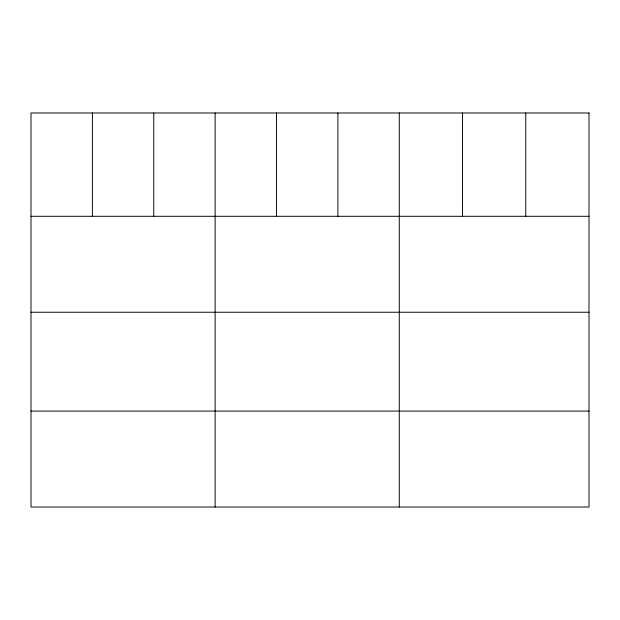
<?xml version="1.0" encoding="UTF-8"?>
<svg xmlns="http://www.w3.org/2000/svg" width="620" height="620" viewBox="0 0 620 620"><rect width="100%" height="100%" fill="white"/><g stroke="black" fill="none" stroke-linecap="round" stroke-linejoin="round"><path stroke-width="0.93" d="M31 216.295L589 216.295M31 312.24L589 312.24M31 411.083L589 411.083M525.76 112.98L525.76 216.295M462.52 112.98L462.52 216.295M399.28 112.98L399.28 507.021M337.9 112.98L337.9 216.295M276.52 112.98L276.52 216.295M215.14 112.98L215.14 507.021M153.76 112.98L153.76 216.295M92.38 112.98L92.38 216.295M589 112.98L31 112.98L31 507.021L589 507.021L589 112.98"/></g></svg>
